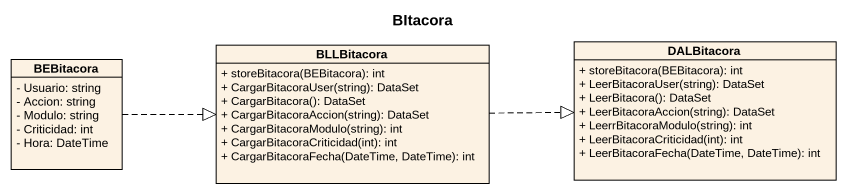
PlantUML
@startuml
title BItacora
hide circle
hide empty members
skinparam classAttributeIconSize 0
class BLLBitacora {
  + storeBitacora(BEBitacora): int
  + CargarBitacoraUser(string): DataSet
  + CargarBitacora(): DataSet
  + CargarBitacoraAccion(string): DataSet
  + CargarBitacoraModulo(string): int
  + CargarBitacoraCriticidad(int): int
  + CargarBitacoraFecha(DateTime, DateTime): int
}
class DALBitacora {
  + storeBitacora(BEBitacora): int
  + LeerBitacoraUser(string): DataSet
  + LeerBitacora(): DataSet
  + LeerBitacoraAccion(string): DataSet
  + LeerrBitacoraModulo(string): int
  + LeerBitacoraCriticidad(int): int
  + LeerBitacoraFecha(DateTime, DateTime): int
}
class BEBitacora {
  - Usuario: string
  - Accion: string
  - Modulo: string
  - Criticidad: int
  - Hora: DateTime
}
BLLBitacora .right.|> DALBitacora
BEBitacora .right.|> BLLBitacora
@enduml
